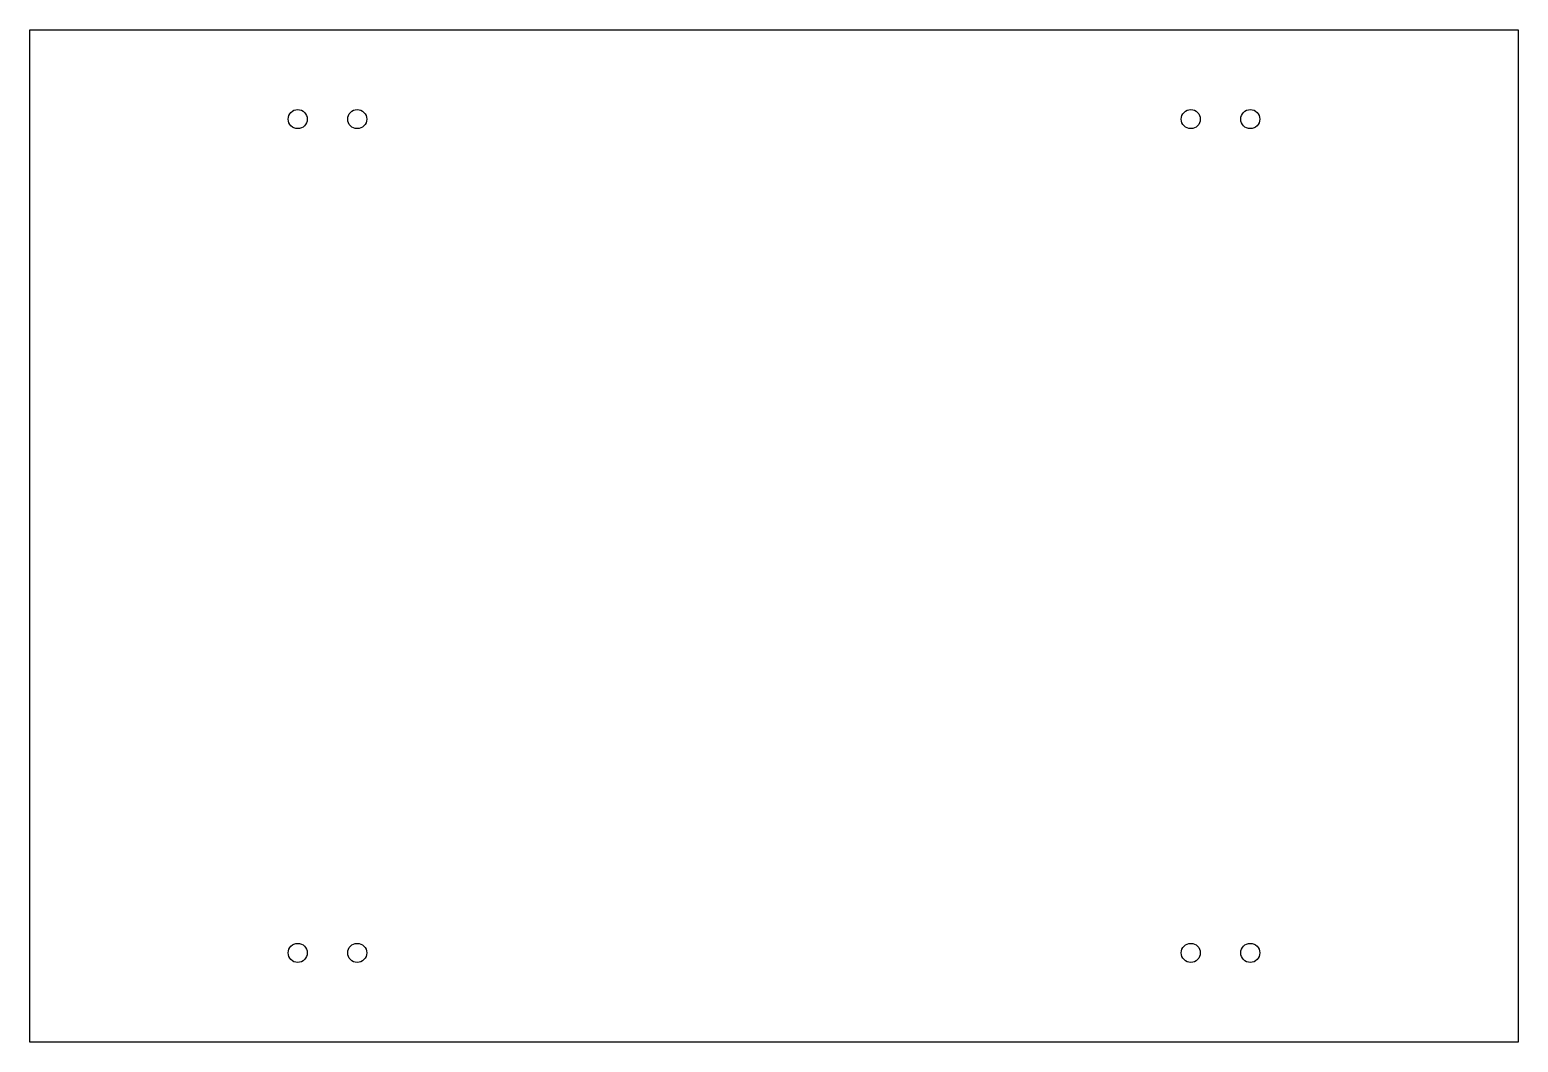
# Model space of a CAD drawing. Header units: millimetres. Extents: x -125 to 125, y -85 to 85.
import ezdxf

# ---------------------------------------------------------------- set-up
doc = ezdxf.new("R2010")
doc.units = ezdxf.units.MM
doc.layers.get('0').update_dxf_attribs({"linetype": 'CONTINUOUS'})

msp = doc.modelspace()

# ---------------------------------------------------------------- linework, layer by layer
msp.add_lwpolyline([(-125, -85), (-125, 85), (125, 85), (125, -85)], close=True)
for centre in [(-80, 70), (-70, 70), (70, 70), (80, 70), (-80, -70), (-70, -70), (70, -70), (80, -70)]:
    msp.add_circle(centre, 1.6)

doc.saveas('drawing.dxf')
